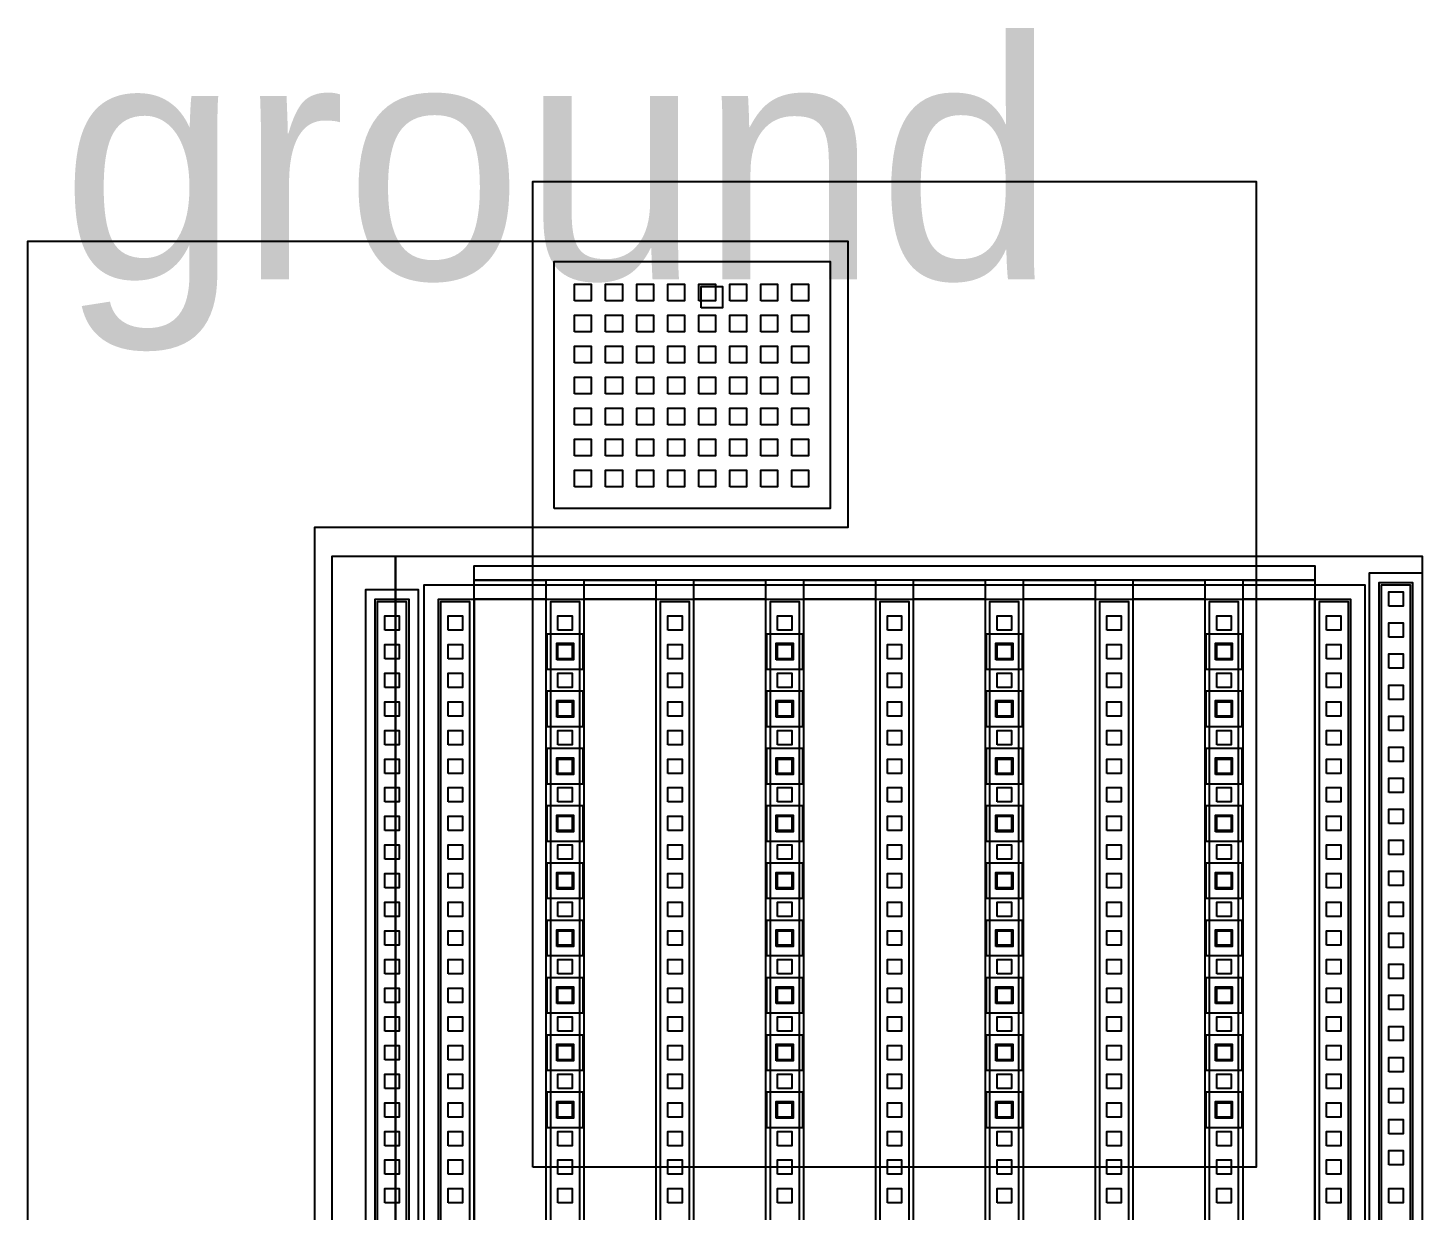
# Model space of a CAD drawing. Extents: x -12 to 83, y -61 to 46.
# Drawn here: x -0.7 to 57.8, y -3.2 to 46.3 of the extents above; entities that cross this region are included whole.
import ezdxf

# ---------------------------------------------------------------- set-up
doc = ezdxf.new("R2010")
doc.units = 0
for name, color, linetype in [('L10D0', 1, 'CONTINUOUS'), ('L20D0', 4, 'CONTINUOUS'), ('L23D0', 5, 'CONTINUOUS'), ('L24D0', 7, 'CONTINUOUS'), ('L34D0', 2, 'CONTINUOUS'), ('L35D0', 3, 'CONTINUOUS'), ('L36D0', 11, 'CONTINUOUS'), ('L37D0', 10, 'CONTINUOUS'), ('L54D0', 8, 'CONTINUOUS'), ('L5D0', 6, 'CONTINUOUS')]:
    doc.layers.add(name, color=color, linetype=linetype)

msp = doc.modelspace()

# ---------------------------------------------------------------- linework, layer by layer
at = {"layer": 'L10D0'}
for points in [[(55.95, -28.35), (55.95, 23.05), (57.35, 23.05), (57.35, -28.35)], [(13.9, -27.65), (13.9, 22.35), (15.3, 22.35), (15.3, -27.65)], [(16.55, -27.65), (16.55, 22.35), (54.75, 22.35), (54.75, -27.65)], [(16.55, -27.65), (16.55, 22.35), (18.05, 22.35), (18.05, -27.65)], [(53.25, -27.65), (53.25, 22.35), (54.75, 22.35), (54.75, -27.65)]]:
    msp.add_lwpolyline(points, close=True, dxfattribs=at)
at = {"layer": 'L20D0'}
for points in [[(18.05, 23.15), (18.05, 23.75), (53.25, 23.75), (53.25, 23.15)], [(18.05, 22.35), (18.05, 23.15), (21.05, 23.15), (21.05, 22.35)], [(22.65, 22.35), (22.65, 23.15), (25.65, 23.15), (25.65, 22.35)], [(27.25, 22.35), (27.25, 23.15), (30.25, 23.15), (30.25, 22.35)], [(31.85, 22.35), (31.85, 23.15), (34.85, 23.15), (34.85, 22.35)], [(36.45, 22.35), (36.45, 23.15), (39.45, 23.15), (39.45, 22.35)], [(41.05, 22.35), (41.05, 23.15), (44.05, 23.15), (44.05, 22.35)], [(45.65, 22.35), (45.65, 23.15), (48.65, 23.15), (48.65, 22.35)], [(50.25, 22.35), (50.25, 23.15), (53.25, 23.15), (53.25, 22.35)], [(18.05, -27.65), (18.05, 22.35), (21.05, 22.35), (21.05, -27.65)], [(22.65, -27.65), (22.65, 22.35), (25.65, 22.35), (25.65, -27.65)], [(27.25, -27.65), (27.25, 22.35), (30.25, 22.35), (30.25, -27.65)], [(31.85, -27.65), (31.85, 22.35), (34.85, 22.35), (34.85, -27.65)], [(36.45, -27.65), (36.45, 22.35), (39.45, 22.35), (39.45, -27.65)], [(41.05, -27.65), (41.05, 22.35), (44.05, 22.35), (44.05, -27.65)], [(45.65, -27.65), (45.65, 22.35), (48.65, 22.35), (48.65, -27.65)], [(50.25, -27.65), (50.25, 22.35), (53.25, 22.35), (53.25, -27.65)]]:
    msp.add_lwpolyline(points, close=True, dxfattribs=at)
at = {"layer": 'L23D0'}
for points in [[(55.55, -28.75), (55.55, 23.45), (57.75, 23.45), (57.75, -28.75)], [(13.5, -28.05), (13.5, 22.75), (15.7, 22.75), (15.7, -28.05)]]:
    msp.add_lwpolyline(points, close=True, dxfattribs=at)
at = {"layer": 'L24D0'}
msp.add_lwpolyline([(15.95, -28.25), (15.95, 22.95), (55.35, 22.95), (55.35, -28.25)], close=True, dxfattribs=at)
at = {"layer": 'L34D0'}
for points in [[(56.35, 22.05), (56.35, 22.65), (56.95, 22.65), (56.95, 22.05)], [(14.3, 21.05), (14.3, 21.65), (14.9, 21.65), (14.9, 21.05)], [(16.95, 21.05), (16.95, 21.65), (17.55, 21.65), (17.55, 21.05)], [(21.55, 21.05), (21.55, 21.65), (22.15, 21.65), (22.15, 21.05)], [(26.15, 21.05), (26.15, 21.65), (26.75, 21.65), (26.75, 21.05)], [(30.75, 21.05), (30.75, 21.65), (31.35, 21.65), (31.35, 21.05)], [(35.35, 21.05), (35.35, 21.65), (35.95, 21.65), (35.95, 21.05)], [(39.95, 21.05), (39.95, 21.65), (40.55, 21.65), (40.55, 21.05)], [(44.55, 21.05), (44.55, 21.65), (45.15, 21.65), (45.15, 21.05)], [(49.15, 21.05), (49.15, 21.65), (49.75, 21.65), (49.75, 21.05)], [(53.75, 21.05), (53.75, 21.65), (54.35, 21.65), (54.35, 21.05)], [(56.35, 20.75), (56.35, 21.35), (56.95, 21.35), (56.95, 20.75)], [(14.3, 19.85), (14.3, 20.45), (14.9, 20.45), (14.9, 19.85)], [(16.95, 19.85), (16.95, 20.45), (17.55, 20.45), (17.55, 19.85)], [(21.55, 19.85), (21.55, 20.45), (22.15, 20.45), (22.15, 19.85)], [(26.15, 19.85), (26.15, 20.45), (26.75, 20.45), (26.75, 19.85)], [(30.75, 19.85), (30.75, 20.45), (31.35, 20.45), (31.35, 19.85)], [(35.35, 19.85), (35.35, 20.45), (35.95, 20.45), (35.95, 19.85)], [(39.95, 19.85), (39.95, 20.45), (40.55, 20.45), (40.55, 19.85)], [(44.55, 19.85), (44.55, 20.45), (45.15, 20.45), (45.15, 19.85)], [(49.15, 19.85), (49.15, 20.45), (49.75, 20.45), (49.75, 19.85)], [(53.75, 19.85), (53.75, 20.45), (54.35, 20.45), (54.35, 19.85)], [(56.35, 19.45), (56.35, 20.05), (56.95, 20.05), (56.95, 19.45)], [(14.3, 18.65), (14.3, 19.25), (14.9, 19.25), (14.9, 18.65)], [(16.95, 18.65), (16.95, 19.25), (17.55, 19.25), (17.55, 18.65)], [(21.55, 18.65), (21.55, 19.25), (22.15, 19.25), (22.15, 18.65)], [(26.15, 18.65), (26.15, 19.25), (26.75, 19.25), (26.75, 18.65)], [(30.75, 18.65), (30.75, 19.25), (31.35, 19.25), (31.35, 18.65)], [(35.35, 18.65), (35.35, 19.25), (35.95, 19.25), (35.95, 18.65)], [(39.95, 18.65), (39.95, 19.25), (40.55, 19.25), (40.55, 18.65)], [(44.55, 18.65), (44.55, 19.25), (45.15, 19.25), (45.15, 18.65)], [(49.15, 18.65), (49.15, 19.25), (49.75, 19.25), (49.75, 18.65)], [(53.75, 18.65), (53.75, 19.25), (54.35, 19.25), (54.35, 18.65)], [(56.35, 18.15), (56.35, 18.75), (56.95, 18.75), (56.95, 18.15)], [(14.3, 17.45), (14.3, 18.05), (14.9, 18.05), (14.9, 17.45)], [(16.95, 17.45), (16.95, 18.05), (17.55, 18.05), (17.55, 17.45)], [(21.55, 17.45), (21.55, 18.05), (22.15, 18.05), (22.15, 17.45)], [(26.15, 17.45), (26.15, 18.05), (26.75, 18.05), (26.75, 17.45)], [(30.75, 17.45), (30.75, 18.05), (31.35, 18.05), (31.35, 17.45)], [(35.35, 17.45), (35.35, 18.05), (35.95, 18.05), (35.95, 17.45)], [(39.95, 17.45), (39.95, 18.05), (40.55, 18.05), (40.55, 17.45)], [(44.55, 17.45), (44.55, 18.05), (45.15, 18.05), (45.15, 17.45)], [(49.15, 17.45), (49.15, 18.05), (49.75, 18.05), (49.75, 17.45)], [(53.75, 17.45), (53.75, 18.05), (54.35, 18.05), (54.35, 17.45)], [(56.35, 16.85), (56.35, 17.45), (56.95, 17.45), (56.95, 16.85)], [(14.3, 16.25), (14.3, 16.85), (14.9, 16.85), (14.9, 16.25)], [(16.95, 16.25), (16.95, 16.85), (17.55, 16.85), (17.55, 16.25)], [(21.55, 16.25), (21.55, 16.85), (22.15, 16.85), (22.15, 16.25)], [(26.15, 16.25), (26.15, 16.85), (26.75, 16.85), (26.75, 16.25)], [(30.75, 16.25), (30.75, 16.85), (31.35, 16.85), (31.35, 16.25)], [(35.35, 16.25), (35.35, 16.85), (35.95, 16.85), (35.95, 16.25)], [(39.95, 16.25), (39.95, 16.85), (40.55, 16.85), (40.55, 16.25)], [(44.55, 16.25), (44.55, 16.85), (45.15, 16.85), (45.15, 16.25)], [(49.15, 16.25), (49.15, 16.85), (49.75, 16.85), (49.75, 16.25)], [(53.75, 16.25), (53.75, 16.85), (54.35, 16.85), (54.35, 16.25)], [(56.35, 15.55), (56.35, 16.15), (56.95, 16.15), (56.95, 15.55)], [(14.3, 15.05), (14.3, 15.65), (14.9, 15.65), (14.9, 15.05)], [(16.95, 15.05), (16.95, 15.65), (17.55, 15.65), (17.55, 15.05)], [(21.55, 15.05), (21.55, 15.65), (22.15, 15.65), (22.15, 15.05)], [(26.15, 15.05), (26.15, 15.65), (26.75, 15.65), (26.75, 15.05)], [(30.75, 15.05), (30.75, 15.65), (31.35, 15.65), (31.35, 15.05)], [(35.35, 15.05), (35.35, 15.65), (35.95, 15.65), (35.95, 15.05)], [(39.95, 15.05), (39.95, 15.65), (40.55, 15.65), (40.55, 15.05)], [(44.55, 15.05), (44.55, 15.65), (45.15, 15.65), (45.15, 15.05)], [(49.15, 15.05), (49.15, 15.65), (49.75, 15.65), (49.75, 15.05)], [(53.75, 15.05), (53.75, 15.65), (54.35, 15.65), (54.35, 15.05)], [(56.35, 14.25), (56.35, 14.85), (56.95, 14.85), (56.95, 14.25)], [(14.3, 13.85), (14.3, 14.45), (14.9, 14.45), (14.9, 13.85)], [(16.95, 13.85), (16.95, 14.45), (17.55, 14.45), (17.55, 13.85)], [(21.55, 13.85), (21.55, 14.45), (22.15, 14.45), (22.15, 13.85)], [(26.15, 13.85), (26.15, 14.45), (26.75, 14.45), (26.75, 13.85)], [(30.75, 13.85), (30.75, 14.45), (31.35, 14.45), (31.35, 13.85)], [(35.35, 13.85), (35.35, 14.45), (35.95, 14.45), (35.95, 13.85)], [(39.95, 13.85), (39.95, 14.45), (40.55, 14.45), (40.55, 13.85)], [(44.55, 13.85), (44.55, 14.45), (45.15, 14.45), (45.15, 13.85)], [(49.15, 13.85), (49.15, 14.45), (49.75, 14.45), (49.75, 13.85)], [(53.75, 13.85), (53.75, 14.45), (54.35, 14.45), (54.35, 13.85)], [(56.35, 12.95), (56.35, 13.55), (56.95, 13.55), (56.95, 12.95)], [(14.3, 12.65), (14.3, 13.25), (14.9, 13.25), (14.9, 12.65)], [(16.95, 12.65), (16.95, 13.25), (17.55, 13.25), (17.55, 12.65)], [(21.55, 12.65), (21.55, 13.25), (22.15, 13.25), (22.15, 12.65)], [(26.15, 12.65), (26.15, 13.25), (26.75, 13.25), (26.75, 12.65)], [(30.75, 12.65), (30.75, 13.25), (31.35, 13.25), (31.35, 12.65)], [(35.35, 12.65), (35.35, 13.25), (35.95, 13.25), (35.95, 12.65)], [(39.95, 12.65), (39.95, 13.25), (40.55, 13.25), (40.55, 12.65)], [(44.55, 12.65), (44.55, 13.25), (45.15, 13.25), (45.15, 12.65)], [(49.15, 12.65), (49.15, 13.25), (49.75, 13.25), (49.75, 12.65)], [(53.75, 12.65), (53.75, 13.25), (54.35, 13.25), (54.35, 12.65)], [(14.3, 11.45), (14.3, 12.05), (14.9, 12.05), (14.9, 11.45)], [(16.95, 11.45), (16.95, 12.05), (17.55, 12.05), (17.55, 11.45)], [(21.55, 11.45), (21.55, 12.05), (22.15, 12.05), (22.15, 11.45)], [(26.15, 11.45), (26.15, 12.05), (26.75, 12.05), (26.75, 11.45)], [(30.75, 11.45), (30.75, 12.05), (31.35, 12.05), (31.35, 11.45)], [(35.35, 11.45), (35.35, 12.05), (35.95, 12.05), (35.95, 11.45)], [(39.95, 11.45), (39.95, 12.05), (40.55, 12.05), (40.55, 11.45)], [(44.55, 11.45), (44.55, 12.05), (45.15, 12.05), (45.15, 11.45)], [(49.15, 11.45), (49.15, 12.05), (49.75, 12.05), (49.75, 11.45)], [(53.75, 11.45), (53.75, 12.05), (54.35, 12.05), (54.35, 11.45)], [(56.35, 11.65), (56.35, 12.25), (56.95, 12.25), (56.95, 11.65)], [(14.3, 10.25), (14.3, 10.85), (14.9, 10.85), (14.9, 10.25)], [(16.95, 10.25), (16.95, 10.85), (17.55, 10.85), (17.55, 10.25)], [(21.55, 10.25), (21.55, 10.85), (22.15, 10.85), (22.15, 10.25)], [(26.15, 10.25), (26.15, 10.85), (26.75, 10.85), (26.75, 10.25)], [(30.75, 10.25), (30.75, 10.85), (31.35, 10.85), (31.35, 10.25)], [(35.35, 10.25), (35.35, 10.85), (35.95, 10.85), (35.95, 10.25)], [(39.95, 10.25), (39.95, 10.85), (40.55, 10.85), (40.55, 10.25)], [(44.55, 10.25), (44.55, 10.85), (45.15, 10.85), (45.15, 10.25)], [(49.15, 10.25), (49.15, 10.85), (49.75, 10.85), (49.75, 10.25)], [(53.75, 10.25), (53.75, 10.85), (54.35, 10.85), (54.35, 10.25)], [(56.35, 10.35), (56.35, 10.95), (56.95, 10.95), (56.95, 10.35)], [(14.3, 9.05), (14.3, 9.65), (14.9, 9.65), (14.9, 9.05)], [(16.95, 9.05), (16.95, 9.65), (17.55, 9.65), (17.55, 9.05)], [(21.55, 9.05), (21.55, 9.65), (22.15, 9.65), (22.15, 9.05)], [(26.15, 9.05), (26.15, 9.65), (26.75, 9.65), (26.75, 9.05)], [(30.75, 9.05), (30.75, 9.65), (31.35, 9.65), (31.35, 9.05)], [(35.35, 9.05), (35.35, 9.65), (35.95, 9.65), (35.95, 9.05)], [(39.95, 9.05), (39.95, 9.65), (40.55, 9.65), (40.55, 9.05)], [(44.55, 9.05), (44.55, 9.65), (45.15, 9.65), (45.15, 9.05)], [(49.15, 9.05), (49.15, 9.65), (49.75, 9.65), (49.75, 9.05)], [(53.75, 9.05), (53.75, 9.65), (54.35, 9.65), (54.35, 9.05)], [(56.35, 9.05), (56.35, 9.65), (56.95, 9.65), (56.95, 9.05)], [(14.3, 7.85), (14.3, 8.45), (14.9, 8.45), (14.9, 7.85)], [(16.95, 7.85), (16.95, 8.45), (17.55, 8.45), (17.55, 7.85)], [(21.55, 7.85), (21.55, 8.45), (22.15, 8.45), (22.15, 7.85)], [(26.15, 7.85), (26.15, 8.45), (26.75, 8.45), (26.75, 7.85)], [(30.75, 7.85), (30.75, 8.45), (31.35, 8.45), (31.35, 7.85)], [(35.35, 7.85), (35.35, 8.45), (35.95, 8.45), (35.95, 7.85)], [(39.95, 7.85), (39.95, 8.45), (40.55, 8.45), (40.55, 7.85)], [(44.55, 7.85), (44.55, 8.45), (45.15, 8.45), (45.15, 7.85)], [(49.15, 7.85), (49.15, 8.45), (49.75, 8.45), (49.75, 7.85)], [(53.75, 7.85), (53.75, 8.45), (54.35, 8.45), (54.35, 7.85)], [(56.35, 7.75), (56.35, 8.35), (56.95, 8.35), (56.95, 7.75)], [(14.3, 6.65), (14.3, 7.25), (14.9, 7.25), (14.9, 6.65)], [(16.95, 6.65), (16.95, 7.25), (17.55, 7.25), (17.55, 6.65)], [(21.55, 6.65), (21.55, 7.25), (22.15, 7.25), (22.15, 6.65)], [(26.15, 6.65), (26.15, 7.25), (26.75, 7.25), (26.75, 6.65)], [(30.75, 6.65), (30.75, 7.25), (31.35, 7.25), (31.35, 6.65)], [(35.35, 6.65), (35.35, 7.25), (35.95, 7.25), (35.95, 6.65)], [(39.95, 6.65), (39.95, 7.25), (40.55, 7.25), (40.55, 6.65)], [(44.55, 6.65), (44.55, 7.25), (45.15, 7.25), (45.15, 6.65)], [(49.15, 6.65), (49.15, 7.25), (49.75, 7.25), (49.75, 6.65)], [(53.75, 6.65), (53.75, 7.25), (54.35, 7.25), (54.35, 6.65)], [(56.35, 6.45), (56.35, 7.05), (56.95, 7.05), (56.95, 6.45)], [(14.3, 5.45), (14.3, 6.05), (14.9, 6.05), (14.9, 5.45)], [(16.95, 5.45), (16.95, 6.05), (17.55, 6.05), (17.55, 5.45)], [(21.55, 5.45), (21.55, 6.05), (22.15, 6.05), (22.15, 5.45)], [(26.15, 5.45), (26.15, 6.05), (26.75, 6.05), (26.75, 5.45)], [(30.75, 5.45), (30.75, 6.05), (31.35, 6.05), (31.35, 5.45)], [(35.35, 5.45), (35.35, 6.05), (35.95, 6.05), (35.95, 5.45)], [(39.95, 5.45), (39.95, 6.05), (40.55, 6.05), (40.55, 5.45)], [(44.55, 5.45), (44.55, 6.05), (45.15, 6.05), (45.15, 5.45)], [(49.15, 5.45), (49.15, 6.05), (49.75, 6.05), (49.75, 5.45)], [(53.75, 5.45), (53.75, 6.05), (54.35, 6.05), (54.35, 5.45)], [(56.35, 5.15), (56.35, 5.75), (56.95, 5.75), (56.95, 5.15)], [(14.3, 4.25), (14.3, 4.85), (14.9, 4.85), (14.9, 4.25)], [(16.95, 4.25), (16.95, 4.85), (17.55, 4.85), (17.55, 4.25)], [(21.55, 4.25), (21.55, 4.85), (22.15, 4.85), (22.15, 4.25)], [(26.15, 4.25), (26.15, 4.85), (26.75, 4.85), (26.75, 4.25)], [(30.75, 4.25), (30.75, 4.85), (31.35, 4.85), (31.35, 4.25)], [(35.35, 4.25), (35.35, 4.85), (35.95, 4.85), (35.95, 4.25)], [(39.95, 4.25), (39.95, 4.85), (40.55, 4.85), (40.55, 4.25)], [(44.55, 4.25), (44.55, 4.85), (45.15, 4.85), (45.15, 4.25)], [(49.15, 4.25), (49.15, 4.85), (49.75, 4.85), (49.75, 4.25)], [(53.75, 4.25), (53.75, 4.85), (54.35, 4.85), (54.35, 4.25)], [(56.35, 3.85), (56.35, 4.45), (56.95, 4.45), (56.95, 3.85)], [(14.3, 3.05), (14.3, 3.65), (14.9, 3.65), (14.9, 3.05)], [(16.95, 3.05), (16.95, 3.65), (17.55, 3.65), (17.55, 3.05)], [(21.55, 3.05), (21.55, 3.65), (22.15, 3.65), (22.15, 3.05)], [(26.15, 3.05), (26.15, 3.65), (26.75, 3.65), (26.75, 3.05)], [(30.75, 3.05), (30.75, 3.65), (31.35, 3.65), (31.35, 3.05)], [(35.35, 3.05), (35.35, 3.65), (35.95, 3.65), (35.95, 3.05)], [(39.95, 3.05), (39.95, 3.65), (40.55, 3.65), (40.55, 3.05)], [(44.55, 3.05), (44.55, 3.65), (45.15, 3.65), (45.15, 3.05)], [(49.15, 3.05), (49.15, 3.65), (49.75, 3.65), (49.75, 3.05)], [(53.75, 3.05), (53.75, 3.65), (54.35, 3.65), (54.35, 3.05)], [(56.35, 2.55), (56.35, 3.15), (56.95, 3.15), (56.95, 2.55)], [(14.3, 1.85), (14.3, 2.45), (14.9, 2.45), (14.9, 1.85)], [(16.95, 1.85), (16.95, 2.45), (17.55, 2.45), (17.55, 1.85)], [(21.55, 1.85), (21.55, 2.45), (22.15, 2.45), (22.15, 1.85)], [(26.15, 1.85), (26.15, 2.45), (26.75, 2.45), (26.75, 1.85)], [(30.75, 1.85), (30.75, 2.45), (31.35, 2.45), (31.35, 1.85)], [(35.35, 1.85), (35.35, 2.45), (35.95, 2.45), (35.95, 1.85)], [(39.95, 1.85), (39.95, 2.45), (40.55, 2.45), (40.55, 1.85)], [(44.55, 1.85), (44.55, 2.45), (45.15, 2.45), (45.15, 1.85)], [(49.15, 1.85), (49.15, 2.45), (49.75, 2.45), (49.75, 1.85)], [(53.75, 1.85), (53.75, 2.45), (54.35, 2.45), (54.35, 1.85)], [(56.35, 1.25), (56.35, 1.85), (56.95, 1.85), (56.95, 1.25)], [(14.3, 0.65), (14.3, 1.25), (14.9, 1.25), (14.9, 0.65)], [(16.95, 0.65), (16.95, 1.25), (17.55, 1.25), (17.55, 0.65)], [(21.55, 0.65), (21.55, 1.25), (22.15, 1.25), (22.15, 0.65)], [(26.15, 0.65), (26.15, 1.25), (26.75, 1.25), (26.75, 0.65)], [(30.75, 0.65), (30.75, 1.25), (31.35, 1.25), (31.35, 0.65)], [(35.35, 0.65), (35.35, 1.25), (35.95, 1.25), (35.95, 0.65)], [(39.95, 0.65), (39.95, 1.25), (40.55, 1.25), (40.55, 0.65)], [(44.55, 0.65), (44.55, 1.25), (45.15, 1.25), (45.15, 0.65)], [(49.15, 0.65), (49.15, 1.25), (49.75, 1.25), (49.75, 0.65)], [(53.75, 0.65), (53.75, 1.25), (54.35, 1.25), (54.35, 0.65)], [(14.3, -0.55), (14.3, 0.05), (14.9, 0.05), (14.9, -0.55)], [(16.95, -0.55), (16.95, 0.05), (17.55, 0.05), (17.55, -0.55)], [(21.55, -0.55), (21.55, 0.05), (22.15, 0.05), (22.15, -0.55)], [(26.15, -0.55), (26.15, 0.05), (26.75, 0.05), (26.75, -0.55)], [(30.75, -0.55), (30.75, 0.05), (31.35, 0.05), (31.35, -0.55)], [(35.35, -0.55), (35.35, 0.05), (35.95, 0.05), (35.95, -0.55)], [(39.95, -0.55), (39.95, 0.05), (40.55, 0.05), (40.55, -0.55)], [(44.55, -0.55), (44.55, 0.05), (45.15, 0.05), (45.15, -0.55)], [(49.15, -0.55), (49.15, 0.05), (49.75, 0.05), (49.75, -0.55)], [(53.75, -0.55), (53.75, 0.05), (54.35, 0.05), (54.35, -0.55)], [(56.35, -0.05), (56.35, 0.55), (56.95, 0.55), (56.95, -0.05)], [(14.3, -1.75), (14.3, -1.15), (14.9, -1.15), (14.9, -1.75)], [(16.95, -1.75), (16.95, -1.15), (17.55, -1.15), (17.55, -1.75)], [(21.55, -1.75), (21.55, -1.15), (22.15, -1.15), (22.15, -1.75)], [(26.15, -1.75), (26.15, -1.15), (26.75, -1.15), (26.75, -1.75)], [(30.75, -1.75), (30.75, -1.15), (31.35, -1.15), (31.35, -1.75)], [(35.35, -1.75), (35.35, -1.15), (35.95, -1.15), (35.95, -1.75)], [(39.95, -1.75), (39.95, -1.15), (40.55, -1.15), (40.55, -1.75)], [(44.55, -1.75), (44.55, -1.15), (45.15, -1.15), (45.15, -1.75)], [(49.15, -1.75), (49.15, -1.15), (49.75, -1.15), (49.75, -1.75)], [(53.75, -1.75), (53.75, -1.15), (54.35, -1.15), (54.35, -1.75)], [(56.35, -1.35), (56.35, -0.75), (56.95, -0.75), (56.95, -1.35)], [(14.3, -2.95), (14.3, -2.35), (14.9, -2.35), (14.9, -2.95)], [(16.95, -2.95), (16.95, -2.35), (17.55, -2.35), (17.55, -2.95)], [(21.55, -2.95), (21.55, -2.35), (22.15, -2.35), (22.15, -2.95)], [(26.15, -2.95), (26.15, -2.35), (26.75, -2.35), (26.75, -2.95)], [(30.75, -2.95), (30.75, -2.35), (31.35, -2.35), (31.35, -2.95)], [(35.35, -2.95), (35.35, -2.35), (35.95, -2.35), (35.95, -2.95)], [(39.95, -2.95), (39.95, -2.35), (40.55, -2.35), (40.55, -2.95)], [(44.55, -2.95), (44.55, -2.35), (45.15, -2.35), (45.15, -2.95)], [(49.15, -2.95), (49.15, -2.35), (49.75, -2.35), (49.75, -2.95)], [(53.75, -2.95), (53.75, -2.35), (54.35, -2.35), (54.35, -2.95)], [(56.35, -2.95), (56.35, -2.35), (56.95, -2.35), (56.95, -2.95)]]:
    msp.add_lwpolyline(points, close=True, dxfattribs=at)
at = {"layer": 'L35D0'}
for points in [[(-0.65, -50.75), (-0.65, 37.35), (33.7, 37.35), (33.7, 25.35), (11.35, 25.35), (11.35, -50.75)], [(21.4, 26.15), (21.4, 36.5), (32.95, 36.5), (32.95, 26.15)], [(56.05, -28.25), (56.05, 22.95), (57.25, 22.95), (57.25, -28.25)], [(14, -27.55), (14, 22.25), (15.2, 22.25), (15.2, -27.55)], [(16.65, -27.55), (16.65, 22.25), (17.85, 22.25), (17.85, -27.55)], [(21.25, -27.55), (21.25, 22.25), (22.45, 22.25), (22.45, -27.55)], [(25.85, -27.55), (25.85, 22.25), (27.05, 22.25), (27.05, -27.55)], [(30.45, -27.55), (30.45, 22.25), (31.65, 22.25), (31.65, -27.55)], [(35.05, -27.55), (35.05, 22.25), (36.25, 22.25), (36.25, -27.55)], [(39.65, -27.55), (39.65, 22.25), (40.85, 22.25), (40.85, -27.55)], [(44.25, -27.55), (44.25, 22.25), (45.45, 22.25), (45.45, -27.55)], [(48.85, -27.55), (48.85, 22.25), (50.05, 22.25), (50.05, -27.55)], [(53.45, -27.55), (53.45, 22.25), (54.65, 22.25), (54.65, -27.55)], [(21.1, 19.4), (21.1, 20.9), (22.6, 20.9), (22.6, 19.4)], [(30.3, 19.4), (30.3, 20.9), (31.8, 20.9), (31.8, 19.4)], [(39.5, 19.4), (39.5, 20.9), (41, 20.9), (41, 19.4)], [(48.7, 19.4), (48.7, 20.9), (50.2, 20.9), (50.2, 19.4)], [(21.1, 17), (21.1, 18.5), (22.6, 18.5), (22.6, 17)], [(30.3, 17), (30.3, 18.5), (31.8, 18.5), (31.8, 17)], [(39.5, 17), (39.5, 18.5), (41, 18.5), (41, 17)], [(48.7, 17), (48.7, 18.5), (50.2, 18.5), (50.2, 17)], [(21.1, 14.6), (21.1, 16.1), (22.6, 16.1), (22.6, 14.6)], [(30.3, 14.6), (30.3, 16.1), (31.8, 16.1), (31.8, 14.6)], [(39.5, 14.6), (39.5, 16.1), (41, 16.1), (41, 14.6)], [(48.7, 14.6), (48.7, 16.1), (50.2, 16.1), (50.2, 14.6)], [(21.1, 12.2), (21.1, 13.7), (22.6, 13.7), (22.6, 12.2)], [(30.3, 12.2), (30.3, 13.7), (31.8, 13.7), (31.8, 12.2)], [(39.5, 12.2), (39.5, 13.7), (41, 13.7), (41, 12.2)], [(48.7, 12.2), (48.7, 13.7), (50.2, 13.7), (50.2, 12.2)], [(21.1, 9.8), (21.1, 11.3), (22.6, 11.3), (22.6, 9.8)], [(30.3, 9.8), (30.3, 11.3), (31.8, 11.3), (31.8, 9.8)], [(39.5, 9.8), (39.5, 11.3), (41, 11.3), (41, 9.8)], [(48.7, 9.8), (48.7, 11.3), (50.2, 11.3), (50.2, 9.8)], [(21.1, 7.4), (21.1, 8.9), (22.6, 8.9), (22.6, 7.4)], [(30.3, 7.4), (30.3, 8.9), (31.8, 8.9), (31.8, 7.4)], [(39.5, 7.4), (39.5, 8.9), (41, 8.9), (41, 7.4)], [(48.7, 7.4), (48.7, 8.9), (50.2, 8.9), (50.2, 7.4)], [(21.1, 5), (21.1, 6.5), (22.6, 6.5), (22.6, 5)], [(30.3, 5), (30.3, 6.5), (31.8, 6.5), (31.8, 5)], [(39.5, 5), (39.5, 6.5), (41, 6.5), (41, 5)], [(48.7, 5), (48.7, 6.5), (50.2, 6.5), (50.2, 5)], [(21.1, 2.6), (21.1, 4.1), (22.6, 4.1), (22.6, 2.6)], [(30.3, 2.6), (30.3, 4.1), (31.8, 4.1), (31.8, 2.6)], [(39.5, 2.6), (39.5, 4.1), (41, 4.1), (41, 2.6)], [(48.7, 2.6), (48.7, 4.1), (50.2, 4.1), (50.2, 2.6)], [(21.1, 0.2), (21.1, 1.7), (22.6, 1.7), (22.6, 0.2)], [(30.3, 0.2), (30.3, 1.7), (31.8, 1.7), (31.8, 0.2)], [(39.5, 0.2), (39.5, 1.7), (41, 1.7), (41, 0.2)], [(48.7, 0.2), (48.7, 1.7), (50.2, 1.7), (50.2, 0.2)]]:
    msp.add_lwpolyline(points, close=True, dxfattribs=at)
at = {"layer": 'L36D0'}
for points in [[(22.25, 34.85), (22.25, 35.55), (22.95, 35.55), (22.95, 34.85)], [(23.55, 34.85), (23.55, 35.55), (24.25, 35.55), (24.25, 34.85)], [(24.85, 34.85), (24.85, 35.55), (25.55, 35.55), (25.55, 34.85)], [(26.15, 34.85), (26.15, 35.55), (26.85, 35.55), (26.85, 34.85)], [(27.45, 34.85), (27.45, 35.55), (28.15, 35.55), (28.15, 34.85)], [(28.75, 34.85), (28.75, 35.55), (29.45, 35.55), (29.45, 34.85)], [(30.05, 34.85), (30.05, 35.55), (30.75, 35.55), (30.75, 34.85)], [(31.35, 34.85), (31.35, 35.55), (32.05, 35.55), (32.05, 34.85)], [(22.25, 33.55), (22.25, 34.25), (22.95, 34.25), (22.95, 33.55)], [(23.55, 33.55), (23.55, 34.25), (24.25, 34.25), (24.25, 33.55)], [(24.85, 33.55), (24.85, 34.25), (25.55, 34.25), (25.55, 33.55)], [(26.15, 33.55), (26.15, 34.25), (26.85, 34.25), (26.85, 33.55)], [(27.45, 33.55), (27.45, 34.25), (28.15, 34.25), (28.15, 33.55)], [(28.75, 33.55), (28.75, 34.25), (29.45, 34.25), (29.45, 33.55)], [(30.05, 33.55), (30.05, 34.25), (30.75, 34.25), (30.75, 33.55)], [(31.35, 33.55), (31.35, 34.25), (32.05, 34.25), (32.05, 33.55)], [(22.25, 32.25), (22.25, 32.95), (22.95, 32.95), (22.95, 32.25)], [(23.55, 32.25), (23.55, 32.95), (24.25, 32.95), (24.25, 32.25)], [(24.85, 32.25), (24.85, 32.95), (25.55, 32.95), (25.55, 32.25)], [(26.15, 32.25), (26.15, 32.95), (26.85, 32.95), (26.85, 32.25)], [(27.45, 32.25), (27.45, 32.95), (28.15, 32.95), (28.15, 32.25)], [(28.75, 32.25), (28.75, 32.95), (29.45, 32.95), (29.45, 32.25)], [(30.05, 32.25), (30.05, 32.95), (30.75, 32.95), (30.75, 32.25)], [(31.35, 32.25), (31.35, 32.95), (32.05, 32.95), (32.05, 32.25)], [(22.25, 30.95), (22.25, 31.65), (22.95, 31.65), (22.95, 30.95)], [(23.55, 30.95), (23.55, 31.65), (24.25, 31.65), (24.25, 30.95)], [(24.85, 30.95), (24.85, 31.65), (25.55, 31.65), (25.55, 30.95)], [(26.15, 30.95), (26.15, 31.65), (26.85, 31.65), (26.85, 30.95)], [(27.45, 30.95), (27.45, 31.65), (28.15, 31.65), (28.15, 30.95)], [(28.75, 30.95), (28.75, 31.65), (29.45, 31.65), (29.45, 30.95)], [(30.05, 30.95), (30.05, 31.65), (30.75, 31.65), (30.75, 30.95)], [(31.35, 30.95), (31.35, 31.65), (32.05, 31.65), (32.05, 30.95)], [(22.25, 29.65), (22.25, 30.35), (22.95, 30.35), (22.95, 29.65)], [(23.55, 29.65), (23.55, 30.35), (24.25, 30.35), (24.25, 29.65)], [(24.85, 29.65), (24.85, 30.35), (25.55, 30.35), (25.55, 29.65)], [(26.15, 29.65), (26.15, 30.35), (26.85, 30.35), (26.85, 29.65)], [(27.45, 29.65), (27.45, 30.35), (28.15, 30.35), (28.15, 29.65)], [(28.75, 29.65), (28.75, 30.35), (29.45, 30.35), (29.45, 29.65)], [(30.05, 29.65), (30.05, 30.35), (30.75, 30.35), (30.75, 29.65)], [(31.35, 29.65), (31.35, 30.35), (32.05, 30.35), (32.05, 29.65)], [(22.25, 28.35), (22.25, 29.05), (22.95, 29.05), (22.95, 28.35)], [(23.55, 28.35), (23.55, 29.05), (24.25, 29.05), (24.25, 28.35)], [(24.85, 28.35), (24.85, 29.05), (25.55, 29.05), (25.55, 28.35)], [(26.15, 28.35), (26.15, 29.05), (26.85, 29.05), (26.85, 28.35)], [(27.45, 28.35), (27.45, 29.05), (28.15, 29.05), (28.15, 28.35)], [(28.75, 28.35), (28.75, 29.05), (29.45, 29.05), (29.45, 28.35)], [(30.05, 28.35), (30.05, 29.05), (30.75, 29.05), (30.75, 28.35)], [(31.35, 28.35), (31.35, 29.05), (32.05, 29.05), (32.05, 28.35)], [(22.25, 27.05), (22.25, 27.75), (22.95, 27.75), (22.95, 27.05)], [(23.55, 27.05), (23.55, 27.75), (24.25, 27.75), (24.25, 27.05)], [(24.85, 27.05), (24.85, 27.75), (25.55, 27.75), (25.55, 27.05)], [(26.15, 27.05), (26.15, 27.75), (26.85, 27.75), (26.85, 27.05)], [(27.45, 27.05), (27.45, 27.75), (28.15, 27.75), (28.15, 27.05)], [(28.75, 27.05), (28.75, 27.75), (29.45, 27.75), (29.45, 27.05)], [(30.05, 27.05), (30.05, 27.75), (30.75, 27.75), (30.75, 27.05)], [(31.35, 27.05), (31.35, 27.75), (32.05, 27.75), (32.05, 27.05)], [(21.5, 19.8), (21.5, 20.5), (22.2, 20.5), (22.2, 19.8)], [(30.7, 19.8), (30.7, 20.5), (31.4, 20.5), (31.4, 19.8)], [(39.9, 19.8), (39.9, 20.5), (40.6, 20.5), (40.6, 19.8)], [(49.1, 19.8), (49.1, 20.5), (49.8, 20.5), (49.8, 19.8)], [(21.5, 17.4), (21.5, 18.1), (22.2, 18.1), (22.2, 17.4)], [(30.7, 17.4), (30.7, 18.1), (31.4, 18.1), (31.4, 17.4)], [(39.9, 17.4), (39.9, 18.1), (40.6, 18.1), (40.6, 17.4)], [(49.1, 17.4), (49.1, 18.1), (49.8, 18.1), (49.8, 17.4)], [(21.5, 15), (21.5, 15.7), (22.2, 15.7), (22.2, 15)], [(30.7, 15), (30.7, 15.7), (31.4, 15.7), (31.4, 15)], [(39.9, 15), (39.9, 15.7), (40.6, 15.7), (40.6, 15)], [(49.1, 15), (49.1, 15.7), (49.8, 15.7), (49.8, 15)], [(21.5, 12.6), (21.5, 13.3), (22.2, 13.3), (22.2, 12.6)], [(30.7, 12.6), (30.7, 13.3), (31.4, 13.3), (31.4, 12.6)], [(39.9, 12.6), (39.9, 13.3), (40.6, 13.3), (40.6, 12.6)], [(49.1, 12.6), (49.1, 13.3), (49.8, 13.3), (49.8, 12.6)], [(21.5, 10.2), (21.5, 10.9), (22.2, 10.9), (22.2, 10.2)], [(30.7, 10.2), (30.7, 10.9), (31.4, 10.9), (31.4, 10.2)], [(39.9, 10.2), (39.9, 10.9), (40.6, 10.9), (40.6, 10.2)], [(49.1, 10.2), (49.1, 10.9), (49.8, 10.9), (49.8, 10.2)], [(21.5, 7.8), (21.5, 8.5), (22.2, 8.5), (22.2, 7.8)], [(30.7, 7.8), (30.7, 8.5), (31.4, 8.5), (31.4, 7.8)], [(39.9, 7.8), (39.9, 8.5), (40.6, 8.5), (40.6, 7.8)], [(49.1, 7.8), (49.1, 8.5), (49.8, 8.5), (49.8, 7.8)], [(21.5, 5.4), (21.5, 6.1), (22.2, 6.1), (22.2, 5.4)], [(30.7, 5.4), (30.7, 6.1), (31.4, 6.1), (31.4, 5.4)], [(39.9, 5.4), (39.9, 6.1), (40.6, 6.1), (40.6, 5.4)], [(49.1, 5.4), (49.1, 6.1), (49.8, 6.1), (49.8, 5.4)], [(21.5, 3), (21.5, 3.7), (22.2, 3.7), (22.2, 3)], [(30.7, 3), (30.7, 3.7), (31.4, 3.7), (31.4, 3)], [(39.9, 3), (39.9, 3.7), (40.6, 3.7), (40.6, 3)], [(49.1, 3), (49.1, 3.7), (49.8, 3.7), (49.8, 3)], [(21.5, 0.6), (21.5, 1.3), (22.2, 1.3), (22.2, 0.6)], [(30.7, 0.6), (30.7, 1.3), (31.4, 1.3), (31.4, 0.6)], [(39.9, 0.6), (39.9, 1.3), (40.6, 1.3), (40.6, 0.6)], [(49.1, 0.6), (49.1, 1.3), (49.8, 1.3), (49.8, 0.6)]]:
    msp.add_lwpolyline(points, close=True, dxfattribs=at)
at = {"layer": 'L37D0'}
for points in [[(20.5, -1.45), (20.5, 39.85), (50.8, 39.85), (50.8, -1.45)], [(21.4, 26.15), (21.4, 36.5), (32.95, 36.5), (32.95, 26.15)], [(27.55, 34.55), (27.55, 35.45), (28.45, 35.45), (28.45, 34.55)], [(21.1, 19.4), (21.1, 20.9), (22.6, 20.9), (22.6, 19.4)], [(30.3, 19.4), (30.3, 20.9), (31.8, 20.9), (31.8, 19.4)], [(39.5, 19.4), (39.5, 20.9), (41, 20.9), (41, 19.4)], [(48.7, 19.4), (48.7, 20.9), (50.2, 20.9), (50.2, 19.4)], [(21.1, 17), (21.1, 18.5), (22.6, 18.5), (22.6, 17)], [(30.3, 17), (30.3, 18.5), (31.8, 18.5), (31.8, 17)], [(39.5, 17), (39.5, 18.5), (41, 18.5), (41, 17)], [(48.7, 17), (48.7, 18.5), (50.2, 18.5), (50.2, 17)], [(21.1, 14.6), (21.1, 16.1), (22.6, 16.1), (22.6, 14.6)], [(30.3, 14.6), (30.3, 16.1), (31.8, 16.1), (31.8, 14.6)], [(39.5, 14.6), (39.5, 16.1), (41, 16.1), (41, 14.6)], [(48.7, 14.6), (48.7, 16.1), (50.2, 16.1), (50.2, 14.6)], [(21.1, 12.2), (21.1, 13.7), (22.6, 13.7), (22.6, 12.2)], [(30.3, 12.2), (30.3, 13.7), (31.8, 13.7), (31.8, 12.2)], [(39.5, 12.2), (39.5, 13.7), (41, 13.7), (41, 12.2)], [(48.7, 12.2), (48.7, 13.7), (50.2, 13.7), (50.2, 12.2)], [(21.1, 9.8), (21.1, 11.3), (22.6, 11.3), (22.6, 9.8)], [(30.3, 9.8), (30.3, 11.3), (31.8, 11.3), (31.8, 9.8)], [(39.5, 9.8), (39.5, 11.3), (41, 11.3), (41, 9.8)], [(48.7, 9.8), (48.7, 11.3), (50.2, 11.3), (50.2, 9.8)], [(21.1, 7.4), (21.1, 8.9), (22.6, 8.9), (22.6, 7.4)], [(30.3, 7.4), (30.3, 8.9), (31.8, 8.9), (31.8, 7.4)], [(39.5, 7.4), (39.5, 8.9), (41, 8.9), (41, 7.4)], [(48.7, 7.4), (48.7, 8.9), (50.2, 8.9), (50.2, 7.4)], [(21.1, 5), (21.1, 6.5), (22.6, 6.5), (22.6, 5)], [(30.3, 5), (30.3, 6.5), (31.8, 6.5), (31.8, 5)], [(39.5, 5), (39.5, 6.5), (41, 6.5), (41, 5)], [(48.7, 5), (48.7, 6.5), (50.2, 6.5), (50.2, 5)], [(21.1, 2.6), (21.1, 4.1), (22.6, 4.1), (22.6, 2.6)], [(30.3, 2.6), (30.3, 4.1), (31.8, 4.1), (31.8, 2.6)], [(39.5, 2.6), (39.5, 4.1), (41, 4.1), (41, 2.6)], [(48.7, 2.6), (48.7, 4.1), (50.2, 4.1), (50.2, 2.6)], [(21.1, 0.2), (21.1, 1.7), (22.6, 1.7), (22.6, 0.2)], [(30.3, 0.2), (30.3, 1.7), (31.8, 1.7), (31.8, 0.2)], [(39.5, 0.2), (39.5, 1.7), (41, 1.7), (41, 0.2)], [(48.7, 0.2), (48.7, 1.7), (50.2, 1.7), (50.2, 0.2)]]:
    msp.add_lwpolyline(points, close=True, dxfattribs=at)
at = {"layer": 'L5D0'}
for points in [[(12.1, -29.45), (12.1, 24.15), (14.75, 24.15), (14.75, -29.45)], [(14.75, -29.45), (14.75, 24.15), (57.75, 24.15), (57.75, -29.45)]]:
    msp.add_lwpolyline(points, close=True, dxfattribs=at)

# ---------------------------------------------------------------- texts
at = {"layer": 'L54D0'}
msp.add_text('ground', height=10, dxfattribs=at).set_placement((0.75, 35.75))

doc.saveas('drawing.dxf')
